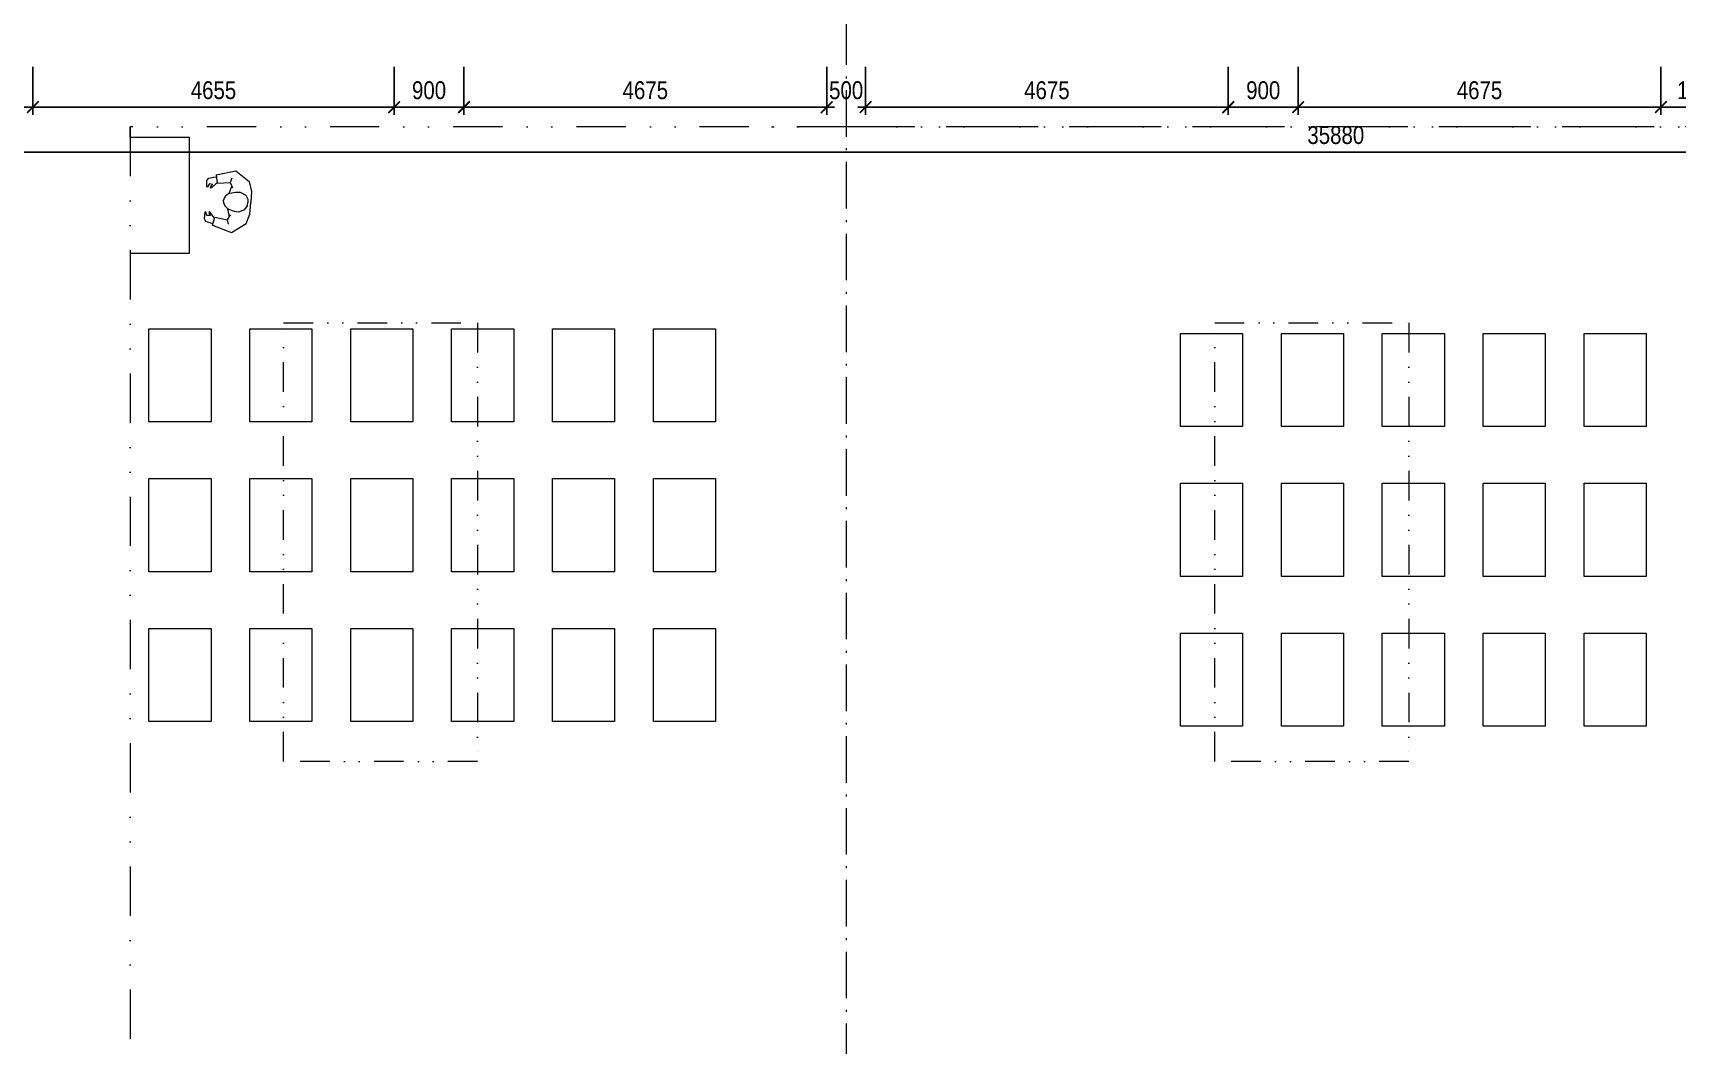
# Model space of a CAD drawing. Header units: millimetres. Extents: x 325046 to 1268204, y 1875583 to 2761998.
# Drawn here: x 911599 to 932788, y 2569414 to 2582455 of the extents above; entities that cross this region are included whole.
import ezdxf

# ---------------------------------------------------------------- set-up
doc = ezdxf.new("R2010")
doc.units = ezdxf.units.MM
doc.header["$LTSCALE"] = 100
doc.header["$PDMODE"] = 65
doc.linetypes.add('ACAD_ISO10W100', pattern=[18.5, 12, -3, 0.5, -3])
doc.linetypes.add('DIVIDE', pattern=[31.75, 12.7, -6.35, 0, -6.35, 0, -6.35])
doc.layers.add('kóty 100', color=5, linetype='Continuous')
for name, color, linetype, lineweight, true_color in [('Lidi', 7, 'Continuous', 13, 0x7d7d7d), ('Světlíky', 7, 'DIVIDE', 15, 0xf81696), ('TECH - Zóny', 7, 'DIVIDE', 15, 0x33843e)]:
    doc.layers.add(name, color=color, linetype=linetype, lineweight=lineweight, true_color=true_color)
doc.layers.add('Objekty - osy', color=5, linetype='ACAD_ISO10W100', lineweight=20)
doc.layers.add('TECH - Palety', color=34, linetype='Continuous', lineweight=9)
doc.styles.add('ARIAL NARROW', font='ARIALN.TTF')
doc.dimstyles.new('100', dxfattribs={"dimscale": 100, "dimtxt": 2.3, "dimasz": 1.5, "dimexe": 1, "dimexo": 4, "dimgap": 1, "dimtad": 1, "dimdec": 0, "dimzin": 0, "dimdsep": 46, "dimtxsty": 'ARIAL NARROW', "dimblk": 'ARCHTICK', "dimcen": 4, "dimdle": 1, "dimclrd": 256, "dimclre": 256, "dimclrt": 7, "dimadec": 0, "dimazin": 0, "dimtfac": 1, "dimtdec": 0, "dimtix": 1, "dimtofl": 0, "dimtmove": 0, "dimatfit": 2, "dimldrblk": 'OBLIQUE', "dimfxl": 1, "dimtolj": 1, "dimtzin": 0, "dimlwd": -1, "dimlwe": -1, "dimarcsym": 1})

# ---------------------------------------------------------------- blocks, each defined once
blk = doc.blocks.new('EU_paleta')
at = {"color": 0}
for p, q in [((0, 0), (0, 47.24)), ((0, 47.24), (31.5, 47.24)), ((31.5, 47.24), (31.5, 0)), ((31.5, 0), (0, 0))]:
    blk.add_line(p, q, dxfattribs=at)
blk = doc.blocks.new('manpower_1')
at = {"layer": 'Lidi', "color": 7, "true_color": 0xffffff}
for p, q in [((-9.96, 10.67), (-11.48, 5.79)), ((-2.85, 15.65), (-9.96, 10.67)), ((7.11, 12.8), (-2.85, 15.65)), ((-0.31, 9.55), (-1.73, 6.91)), ((-1.02, 11.69), (-0.31, 9.55)), ((6.2, 8.64), (-0.36, 9.45)), ((7.11, 12.8), (6.2, 8.64)), ((6.29, 9.06), (9.04, 5.89)), ((8.23, 11.58), (6.91, 11.79)), ((10.67, 10.97), (8.23, 11.58)), ((11.58, 9.65), (10.67, 10.97)), ((11.38, 6.4), (11.58, 9.65)), ((-11.48, 5.79), (-11.58, 0.1)), ((-11.48, -5.79), (-11.58, 0.1)), ((-9.95, 1.73), (-10.05, 0)), ((-9.95, -1.73), (-10.05, 0)), ((-8.73, 3.66), (-9.95, 1.73)), ((-5.78, 4.98), (-8.73, 3.66)), ((-3.44, 4.88), (-5.78, 4.98)), ((-0.5, 4.17), (-3.44, 4.88)), ((-1.23, 7.85), (-0.13, 3.94)), ((-0.39, 4.1), (-0.5, 4.17)), ((-0.28, 4.03), (-0.39, 4.1)), ((-0.17, 3.97), (-0.28, 4.03)), ((-0.06, 3.9), (-0.17, 3.97)), ((0.05, 3.83), (-0.06, 3.9)), ((0.16, 3.77), (0.05, 3.83)), ((0.26, 3.7), (0.16, 3.77)), ((0.37, 3.63), (0.26, 3.7)), ((0.47, 3.55), (0.37, 3.63)), ((0.57, 3.48), (0.47, 3.55)), ((0.67, 3.4), (0.57, 3.48)), ((0.76, 3.33), (0.67, 3.4)), ((0.85, 3.25), (0.76, 3.33)), ((0.94, 3.16), (0.85, 3.25)), ((1.03, 3.08), (0.94, 3.16)), ((1.11, 2.99), (1.03, 3.08)), ((1.19, 2.9), (1.11, 2.99)), ((1.27, 2.8), (1.19, 2.9)), ((1.34, 2.71), (1.27, 2.8)), ((1.4, 2.61), (1.34, 2.71)), ((1.47, 2.5), (1.4, 2.61)), ((1.53, 2.4), (1.47, 2.5)), ((1.59, 2.29), (1.53, 2.4)), ((1.65, 2.18), (1.59, 2.29)), ((1.7, 2.06), (1.65, 2.18)), ((1.75, 1.95), (1.7, 2.06)), ((1.8, 1.83), (1.75, 1.95)), ((1.85, 1.72), (1.8, 1.83)), ((1.9, 1.6), (1.85, 1.72)), ((1.95, 1.48), (1.9, 1.6)), ((2, 1.36), (1.95, 1.48)), ((2.05, 1.24), (2, 1.36)), ((2.09, 1.12), (2.05, 1.24)), ((2.13, 1), (2.09, 1.12)), ((2.17, 0.88), (2.13, 1)), ((2.21, 0.75), (2.17, 0.88)), ((2.25, 0.63), (2.21, 0.75)), ((2.27, 0.51), (2.25, 0.63)), ((2.3, 0.39), (2.27, 0.51)), ((2.32, 0.27), (2.3, 0.39)), ((2.33, 0.15), (2.32, 0.27)), ((2.34, 0.03), (2.33, 0.15)), ((2.34, -0.09), (2.34, 0.03)), ((8.53, 7.92), (10.06, 8.03)), ((9.45, 6.5), (8.53, 7.92)), ((9.04, 5.89), (9.45, 6.5)), ((10.06, 8.03), (10.67, 7.21)), ((10.67, 7.21), (10.77, 6.3)), ((10.77, 6.3), (11.38, 6.4)), ((-9.96, -10.67), (-11.48, -5.79)), ((-8.73, -3.66), (-9.95, -1.73)), ((-5.78, -4.98), (-8.73, -3.66)), ((-3.44, -4.88), (-5.78, -4.98)), ((-0.38, -4.06), (-3.44, -4.88)), ((-0.31, -9.55), (-1.73, -6.91)), ((-1.23, -7.85), (-0.09, -3.81)), ((-0.38, -4.06), (-0.29, -3.98)), ((-0.29, -3.98), (-0.19, -3.9)), ((-0.19, -3.9), (-0.1, -3.82)), ((-0.1, -3.82), (-0.01, -3.74)), ((-0.01, -3.74), (0.09, -3.66)), ((0.09, -3.66), (0.19, -3.58)), ((0.19, -3.58), (0.28, -3.5)), ((0.28, -3.5), (0.38, -3.43)), ((0.38, -3.43), (0.48, -3.35)), ((0.48, -3.35), (0.58, -3.27)), ((0.58, -3.27), (0.68, -3.19)), ((0.68, -3.19), (0.78, -3.12)), ((0.78, -3.12), (0.87, -3.03)), ((0.87, -3.03), (0.96, -2.95)), ((0.96, -2.95), (1.05, -2.87)), ((1.05, -2.87), (1.14, -2.78)), ((1.14, -2.78), (1.22, -2.69)), ((1.22, -2.69), (1.29, -2.59)), ((1.29, -2.59), (1.36, -2.49)), ((1.36, -2.49), (1.43, -2.39)), ((1.43, -2.39), (1.49, -2.28)), ((1.49, -2.28), (1.55, -2.17)), ((1.55, -2.17), (1.61, -2.06)), ((1.61, -2.06), (1.66, -1.95)), ((1.66, -1.95), (1.72, -1.84)), ((1.72, -1.84), (1.77, -1.72)), ((1.77, -1.72), (1.83, -1.61)), ((1.83, -1.61), (1.89, -1.49)), ((1.89, -1.49), (1.94, -1.38)), ((1.94, -1.38), (2, -1.27)), ((2, -1.27), (2.05, -1.15)), ((2.05, -1.15), (2.1, -1.03)), ((2.1, -1.03), (2.15, -0.92)), ((2.15, -0.92), (2.2, -0.8)), ((2.2, -0.8), (2.24, -0.69)), ((2.24, -0.69), (2.27, -0.57)), ((2.27, -0.57), (2.3, -0.45)), ((2.3, -0.45), (2.32, -0.33)), ((2.32, -0.33), (2.33, -0.21)), ((2.33, -0.21), (2.34, -0.09)), ((6.29, -9.06), (9.04, -5.89)), ((9.45, -6.5), (8.53, -7.92)), ((8.53, -7.92), (10.06, -8.03)), ((9.04, -5.89), (9.45, -6.5)), ((10.06, -8.03), (10.67, -7.21)), ((10.67, -7.21), (10.77, -6.3)), ((10.77, -6.3), (11.38, -6.4)), ((11.38, -6.4), (11.58, -9.65)), ((-2.85, -15.65), (-9.96, -10.67)), ((7.11, -12.8), (-2.85, -15.65)), ((-1.02, -11.69), (-0.31, -9.55)), ((6.2, -8.64), (-0.36, -9.45)), ((7.11, -12.8), (6.2, -8.64)), ((8.23, -11.58), (6.91, -11.79)), ((10.67, -10.97), (8.23, -11.58)), ((11.58, -9.65), (10.67, -10.97))]:
    blk.add_line(p, q, dxfattribs=at)
blk = doc.blocks.new('_ARCHTICK')
at = {"color": 0, "linetype": 'ByBlock', "const_width": 0.15}
blk.add_lwpolyline([(-0.5, -0.5), (0.5, 0.5)], dxfattribs=at)
blk = doc.blocks.new('*D1193')
at = {"layer": 'Defpoints', "color": 0, "linetype": 'ByBlock', "ltscale": 100, "transparency": 16777216}
for p in [(910449, 2582417), (946329, 2582417), (910449, 2580919)]:
    blk.add_point(p, dxfattribs=at)
at = {"layer": 'kóty 100', "linetype": 'ByBlock', "ltscale": 100, "transparency": 16777216}
for p, q in [((910449, 2582017), (910449, 2580819)), ((946329, 2582017), (946329, 2580819)), ((946429, 2580919), (910349, 2580919))]:
    blk.add_line(p, q, dxfattribs=at)
at = {"layer": 'kóty 100', "linetype": 'ByBlock', "ltscale": 100, "transparency": 16777216, "xscale": 150, "yscale": 150, "zscale": 150, "rotation": 180}
blk.add_blockref('_ARCHTICK', (910449, 2580919), dxfattribs=at)
at = {"layer": 'kóty 100', "linetype": 'ByBlock', "ltscale": 100, "transparency": 16777216, "xscale": 150, "yscale": 150, "zscale": 150}
blk.add_blockref('_ARCHTICK', (946329, 2580919), dxfattribs=at)
at = {"layer": 'kóty 100', "color": 7, "linetype": 'ByBlock', "ltscale": 100, "transparency": 16777216, "insert": (928389, 2581137), "char_height": 230, "attachment_point": 5, "style": 'ARIAL NARROW'}
blk.add_mtext('\\A1;35880', dxfattribs=at)
blk = doc.blocks.new('_Oblique')
at = {"color": 0, "lineweight": -2}
blk.add_line((-0.5, -0.5), (0.5, 0.5), dxfattribs=at)
blk = doc.blocks.new('*D1195')
at = {"layer": 'Defpoints', "color": 0, "linetype": 'ByBlock', "ltscale": 100, "transparency": 16777216}
for p in [(910599, 2582417), (911599, 2582417), (911599, 2581498)]:
    blk.add_point(p, dxfattribs=at)
at = {"layer": 'kóty 100', "linetype": 'ByBlock', "ltscale": 100, "transparency": 16777216}
for p, q in [((910599, 2582017), (910599, 2581398)), ((911599, 2582017), (911599, 2581398)), ((910499, 2581498), (911699, 2581498))]:
    blk.add_line(p, q, dxfattribs=at)
at = {"layer": 'kóty 100', "linetype": 'ByBlock', "ltscale": 100, "transparency": 16777216, "xscale": 150, "yscale": 150, "zscale": 150, "rotation": 180}
blk.add_blockref('_ARCHTICK', (910599, 2581498), dxfattribs=at)
at = {"layer": 'kóty 100', "linetype": 'ByBlock', "ltscale": 100, "transparency": 16777216, "xscale": 150, "yscale": 150, "zscale": 150}
blk.add_blockref('_ARCHTICK', (911599, 2581498), dxfattribs=at)
at = {"layer": 'kóty 100', "color": 7, "linetype": 'ByBlock', "ltscale": 100, "transparency": 16777216, "insert": (911099, 2581715), "char_height": 230, "attachment_point": 5, "style": 'ARIAL NARROW'}
blk.add_mtext('\\A1;1000', dxfattribs=at)
blk = doc.blocks.new('*D1196')
at = {"layer": 'Defpoints', "color": 0, "linetype": 'ByBlock', "ltscale": 100, "transparency": 16777216}
for p in [(911599, 2582417), (916254, 2582417), (916254, 2581498)]:
    blk.add_point(p, dxfattribs=at)
at = {"layer": 'kóty 100', "linetype": 'ByBlock', "ltscale": 100, "transparency": 16777216}
for p, q in [((911599, 2582017), (911599, 2581398)), ((916254, 2582017), (916254, 2581398)), ((911499, 2581498), (916354, 2581498))]:
    blk.add_line(p, q, dxfattribs=at)
at = {"layer": 'kóty 100', "linetype": 'ByBlock', "ltscale": 100, "transparency": 16777216, "xscale": 150, "yscale": 150, "zscale": 150, "rotation": 180}
blk.add_blockref('_ARCHTICK', (911599, 2581498), dxfattribs=at)
at = {"layer": 'kóty 100', "linetype": 'ByBlock', "ltscale": 100, "transparency": 16777216, "xscale": 150, "yscale": 150, "zscale": 150}
blk.add_blockref('_ARCHTICK', (916254, 2581498), dxfattribs=at)
at = {"layer": 'kóty 100', "color": 7, "linetype": 'ByBlock', "ltscale": 100, "transparency": 16777216, "insert": (913926, 2581715), "char_height": 230, "attachment_point": 5, "style": 'ARIAL NARROW'}
blk.add_mtext('\\A1;4655', dxfattribs=at)
blk = doc.blocks.new('*D1197')
at = {"layer": 'Defpoints', "color": 0, "linetype": 'ByBlock', "ltscale": 100, "transparency": 16777216}
for p in [(916254, 2582417), (917154, 2582417), (917154, 2581498)]:
    blk.add_point(p, dxfattribs=at)
at = {"layer": 'kóty 100', "linetype": 'ByBlock', "ltscale": 100, "transparency": 16777216}
for p, q in [((916254, 2582017), (916254, 2581398)), ((917154, 2582017), (917154, 2581398)), ((916154, 2581498), (917254, 2581498))]:
    blk.add_line(p, q, dxfattribs=at)
at = {"layer": 'kóty 100', "linetype": 'ByBlock', "ltscale": 100, "transparency": 16777216, "xscale": 150, "yscale": 150, "zscale": 150, "rotation": 180}
blk.add_blockref('_ARCHTICK', (916254, 2581498), dxfattribs=at)
at = {"layer": 'kóty 100', "linetype": 'ByBlock', "ltscale": 100, "transparency": 16777216, "xscale": 150, "yscale": 150, "zscale": 150}
blk.add_blockref('_ARCHTICK', (917154, 2581498), dxfattribs=at)
at = {"layer": 'kóty 100', "color": 7, "linetype": 'ByBlock', "ltscale": 100, "transparency": 16777216, "insert": (916704, 2581715), "char_height": 230, "attachment_point": 5, "style": 'ARIAL NARROW'}
blk.add_mtext('\\A1;900', dxfattribs=at)
blk = doc.blocks.new('*D1198')
at = {"layer": 'Defpoints', "color": 0, "linetype": 'ByBlock', "ltscale": 100, "transparency": 16777216}
for p in [(917154, 2582417), (921829, 2582417), (921829, 2581498)]:
    blk.add_point(p, dxfattribs=at)
at = {"layer": 'kóty 100', "linetype": 'ByBlock', "ltscale": 100, "transparency": 16777216}
for p, q in [((917154, 2582017), (917154, 2581398)), ((921829, 2582017), (921829, 2581398)), ((917054, 2581498), (921929, 2581498))]:
    blk.add_line(p, q, dxfattribs=at)
at = {"layer": 'kóty 100', "linetype": 'ByBlock', "ltscale": 100, "transparency": 16777216, "xscale": 150, "yscale": 150, "zscale": 150, "rotation": 180}
blk.add_blockref('_ARCHTICK', (917154, 2581498), dxfattribs=at)
at = {"layer": 'kóty 100', "linetype": 'ByBlock', "ltscale": 100, "transparency": 16777216, "xscale": 150, "yscale": 150, "zscale": 150}
blk.add_blockref('_ARCHTICK', (921829, 2581498), dxfattribs=at)
at = {"layer": 'kóty 100', "color": 7, "linetype": 'ByBlock', "ltscale": 100, "transparency": 16777216, "insert": (919491, 2581715), "char_height": 230, "attachment_point": 5, "style": 'ARIAL NARROW'}
blk.add_mtext('\\A1;4675', dxfattribs=at)
blk = doc.blocks.new('*D1199')
at = {"layer": 'Defpoints', "color": 0, "linetype": 'ByBlock', "ltscale": 100, "transparency": 16777216}
for p in [(921829, 2582417), (922329, 2582417), (922329, 2581498)]:
    blk.add_point(p, dxfattribs=at)
at = {"layer": 'kóty 100', "linetype": 'ByBlock', "ltscale": 100, "transparency": 16777216}
for p, q in [((921829, 2582017), (921829, 2581398)), ((922329, 2582017), (922329, 2581398)), ((921829, 2581498), (921679, 2581498)), ((922329, 2581498), (922479, 2581498))]:
    blk.add_line(p, q, dxfattribs=at)
at = {"layer": 'kóty 100', "linetype": 'ByBlock', "ltscale": 100, "transparency": 16777216, "xscale": 150, "yscale": 150, "zscale": 150}
blk.add_blockref('_ARCHTICK', (921829, 2581498), dxfattribs=at)
at = {"layer": 'kóty 100', "linetype": 'ByBlock', "ltscale": 100, "transparency": 16777216, "xscale": 150, "yscale": 150, "zscale": 150, "rotation": 180}
blk.add_blockref('_ARCHTICK', (922329, 2581498), dxfattribs=at)
at = {"layer": 'kóty 100', "color": 7, "linetype": 'ByBlock', "ltscale": 100, "transparency": 16777216, "insert": (922079, 2581715), "char_height": 230, "attachment_point": 5, "style": 'ARIAL NARROW'}
blk.add_mtext('\\A1;500', dxfattribs=at)
blk = doc.blocks.new('*D1200')
at = {"layer": 'Defpoints', "color": 0, "linetype": 'ByBlock', "ltscale": 100, "transparency": 16777216}
for p in [(922329, 2582417), (927004, 2582417), (927004, 2581498)]:
    blk.add_point(p, dxfattribs=at)
at = {"layer": 'kóty 100', "linetype": 'ByBlock', "ltscale": 100, "transparency": 16777216}
for p, q in [((922329, 2582017), (922329, 2581398)), ((927004, 2582017), (927004, 2581398)), ((922229, 2581498), (927104, 2581498))]:
    blk.add_line(p, q, dxfattribs=at)
at = {"layer": 'kóty 100', "linetype": 'ByBlock', "ltscale": 100, "transparency": 16777216, "xscale": 150, "yscale": 150, "zscale": 150, "rotation": 180}
blk.add_blockref('_ARCHTICK', (922329, 2581498), dxfattribs=at)
at = {"layer": 'kóty 100', "linetype": 'ByBlock', "ltscale": 100, "transparency": 16777216, "xscale": 150, "yscale": 150, "zscale": 150}
blk.add_blockref('_ARCHTICK', (927004, 2581498), dxfattribs=at)
at = {"layer": 'kóty 100', "color": 7, "linetype": 'ByBlock', "ltscale": 100, "transparency": 16777216, "insert": (924666, 2581715), "char_height": 230, "attachment_point": 5, "style": 'ARIAL NARROW'}
blk.add_mtext('\\A1;4675', dxfattribs=at)
blk = doc.blocks.new('*D1201')
at = {"layer": 'Defpoints', "color": 0, "linetype": 'ByBlock', "ltscale": 100, "transparency": 16777216}
for p in [(927004, 2582417), (927904, 2582417), (927904, 2581498)]:
    blk.add_point(p, dxfattribs=at)
at = {"layer": 'kóty 100', "linetype": 'ByBlock', "ltscale": 100, "transparency": 16777216}
for p, q in [((927004, 2582017), (927004, 2581398)), ((927904, 2582017), (927904, 2581398)), ((926904, 2581498), (928004, 2581498))]:
    blk.add_line(p, q, dxfattribs=at)
at = {"layer": 'kóty 100', "linetype": 'ByBlock', "ltscale": 100, "transparency": 16777216, "xscale": 150, "yscale": 150, "zscale": 150, "rotation": 180}
blk.add_blockref('_ARCHTICK', (927004, 2581498), dxfattribs=at)
at = {"layer": 'kóty 100', "linetype": 'ByBlock', "ltscale": 100, "transparency": 16777216, "xscale": 150, "yscale": 150, "zscale": 150}
blk.add_blockref('_ARCHTICK', (927904, 2581498), dxfattribs=at)
at = {"layer": 'kóty 100', "color": 7, "linetype": 'ByBlock', "ltscale": 100, "transparency": 16777216, "insert": (927454, 2581715), "char_height": 230, "attachment_point": 5, "style": 'ARIAL NARROW'}
blk.add_mtext('\\A1;900', dxfattribs=at)
blk = doc.blocks.new('*D1202')
at = {"layer": 'Defpoints', "color": 0, "linetype": 'ByBlock', "ltscale": 100, "transparency": 16777216}
for p in [(927904, 2582417), (932579, 2582417), (932579, 2581498)]:
    blk.add_point(p, dxfattribs=at)
at = {"layer": 'kóty 100', "linetype": 'ByBlock', "ltscale": 100, "transparency": 16777216}
for p, q in [((927904, 2582017), (927904, 2581398)), ((932579, 2582017), (932579, 2581398)), ((927804, 2581498), (932679, 2581498))]:
    blk.add_line(p, q, dxfattribs=at)
at = {"layer": 'kóty 100', "linetype": 'ByBlock', "ltscale": 100, "transparency": 16777216, "xscale": 150, "yscale": 150, "zscale": 150, "rotation": 180}
blk.add_blockref('_ARCHTICK', (927904, 2581498), dxfattribs=at)
at = {"layer": 'kóty 100', "linetype": 'ByBlock', "ltscale": 100, "transparency": 16777216, "xscale": 150, "yscale": 150, "zscale": 150}
blk.add_blockref('_ARCHTICK', (932579, 2581498), dxfattribs=at)
at = {"layer": 'kóty 100', "color": 7, "linetype": 'ByBlock', "ltscale": 100, "transparency": 16777216, "insert": (930241, 2581715), "char_height": 230, "attachment_point": 5, "style": 'ARIAL NARROW'}
blk.add_mtext('\\A1;4675', dxfattribs=at)
blk = doc.blocks.new('*D1203')
at = {"layer": 'Defpoints', "color": 0, "linetype": 'ByBlock', "ltscale": 100, "transparency": 16777216}
for p in [(932579, 2582417), (933579, 2582417), (933579, 2581498)]:
    blk.add_point(p, dxfattribs=at)
at = {"layer": 'kóty 100', "linetype": 'ByBlock', "ltscale": 100, "transparency": 16777216}
for p, q in [((932579, 2582017), (932579, 2581398)), ((933579, 2582017), (933579, 2581398)), ((932479, 2581498), (933679, 2581498))]:
    blk.add_line(p, q, dxfattribs=at)
at = {"layer": 'kóty 100', "linetype": 'ByBlock', "ltscale": 100, "transparency": 16777216, "xscale": 150, "yscale": 150, "zscale": 150, "rotation": 180}
blk.add_blockref('_ARCHTICK', (932579, 2581498), dxfattribs=at)
at = {"layer": 'kóty 100', "linetype": 'ByBlock', "ltscale": 100, "transparency": 16777216, "xscale": 150, "yscale": 150, "zscale": 150}
blk.add_blockref('_ARCHTICK', (933579, 2581498), dxfattribs=at)
at = {"layer": 'kóty 100', "color": 7, "linetype": 'ByBlock', "ltscale": 100, "transparency": 16777216, "insert": (933079, 2581715), "char_height": 230, "attachment_point": 5, "style": 'ARIAL NARROW'}
blk.add_mtext('\\A1;1000', dxfattribs=at)

msp = doc.modelspace()

# ---------------------------------------------------------------- linework, layer by layer
at = {"color": 2}
msp.add_line((912853.7, 2581242.7), (912853.7, 2581112.1), dxfattribs=at)
at = {"layer": 'Objekty - osy', "ltscale": 0.5}
msp.add_lwpolyline([(922078.7, 2591892.7), (922078.7, 2469892.7)], dxfattribs=at)
at = {"layer": 'Světlíky', "ltscale": 0.3}
for points in [[(914828.7, 2578717.7), (917328.7, 2578717.7), (917328.7, 2573067.7), (914828.7, 2573067.7)], [(926828.7, 2578717.7), (929328.7, 2578717.7), (929328.7, 2573067.7), (926828.7, 2573067.7)]]:
    msp.add_lwpolyline(points, close=True, dxfattribs=at)
at = {"layer": 'TECH - Palety'}
for p, q in [((912853.7, 2581112.1), (913615.7, 2581112.1)), ((913615.7, 2579618.6), (913615.7, 2581112.1)), ((912853.7, 2579618.6), (913615.7, 2579618.6))]:
    msp.add_line(p, q, dxfattribs=at)
at = {"layer": 'TECH - Zóny', "ltscale": 0.5}
for p, q in [((922078.7, 2581242.7), (920507.8, 2581242.7)), ((934078.7, 2581242.7), (922078.7, 2581242.7))]:
    msp.add_line(p, q, dxfattribs=at)
msp.add_lwpolyline([(939878.7, 2583242.7), (939878.7, 2581242.7), (912853.7, 2581242.7), (912853.7, 2514582.7), (982078.7, 2514582.7)], dxfattribs=at)

# ---------------------------------------------------------------- block references
at = {"layer": 'Lidi', "linetype": 'ByBlock', "ltscale": 100, "extrusion": (0, 0, -1), "xscale": 25.4, "yscale": 25.4, "zscale": -25.4, "rotation": 4.121492998356818}
msp.add_blockref('manpower_1', (-914115.3, 2580287), dxfattribs=at)
at = {"layer": 'TECH - Palety', "xscale": 25.4, "yscale": 25.4, "zscale": 25.4}
for p in [(913094.6, 2577443.8), (913094.6, 2577443.8), (913094.6, 2577443.8), (914394.6, 2577443.8), (914394.6, 2577443.8), (915694.6, 2577443.8), (915694.6, 2577443.8), (916994.6, 2577443.8), (916994.6, 2577443.8), (918294.6, 2577443.8), (918294.6, 2577443.8), (919594.6, 2577443.8), (926387.7, 2577383.2), (926387.7, 2577383.2), (926387.7, 2577383.2), (927687.7, 2577383.2), (927687.7, 2577383.2), (928987.7, 2577383.2), (928987.7, 2577383.2), (930287.7, 2577383.2), (930287.7, 2577383.2), (931587.7, 2577383.2), (931587.7, 2577383.2), (913094.6, 2575513.4), (913094.6, 2575513.4), (913094.6, 2575513.4), (914394.6, 2575513.4), (914394.6, 2575513.4), (915694.6, 2575513.4), (915694.6, 2575513.4), (916994.6, 2575513.4), (916994.6, 2575513.4), (918294.6, 2575513.4), (918294.6, 2575513.4), (919594.6, 2575513.4), (926387.7, 2575452.8), (926387.7, 2575452.8), (926387.7, 2575452.8), (927687.7, 2575452.8), (927687.7, 2575452.8), (928987.7, 2575452.8), (928987.7, 2575452.8), (930287.7, 2575452.8), (930287.7, 2575452.8), (931587.7, 2575452.8), (931587.7, 2575452.8), (913094.6, 2573583), (913094.6, 2573583), (913094.6, 2573583), (914394.6, 2573583), (914394.6, 2573583), (915694.6, 2573583), (915694.6, 2573583), (916994.6, 2573583), (916994.6, 2573583), (918294.6, 2573583), (918294.6, 2573583), (919594.6, 2573583), (926387.7, 2573522.4), (926387.7, 2573522.4), (926387.7, 2573522.4), (927687.7, 2573522.4), (927687.7, 2573522.4), (928987.7, 2573522.4), (928987.7, 2573522.4), (930287.7, 2573522.4), (930287.7, 2573522.4), (931587.7, 2573522.4), (931587.7, 2573522.4)]:
    msp.add_blockref('EU_paleta', p, dxfattribs=at)

# ---------------------------------------------------------------- dimensions: what is measured, and where the dimension line sits
at = {"layer": 'kóty 100', "linetype": 'ByBlock', "ltscale": 100}
dim = msp.add_linear_dim(base=(910448.7, 2580919.4), p1=(946328.7, 2582417), p2=(910448.7, 2582417), dimstyle='100', dxfattribs=at)
dim.commit()
dim.dimension.update_dxf_attribs({"geometry": '*D1193', "text_midpoint": (928388.7, 2581136.8)})
for base, p1, p2, picture, middle in [((911598.7, 2581497.5), (910598.7, 2582417), (911598.7, 2582417), '*D1195', (911098.7, 2581715)), ((916253.7, 2581497.5), (911598.7, 2582417), (916253.7, 2582417), '*D1196', (913926.2, 2581715)), ((917153.7, 2581497.5), (916253.7, 2582417), (917153.7, 2582417), '*D1197', (916703.7, 2581715)), ((921828.7, 2581497.5), (917153.7, 2582417), (921828.7, 2582417), '*D1198', (919491.2, 2581715)), ((922328.7, 2581497.5), (921828.7, 2582417), (922328.7, 2582417), '*D1199', (922078.7, 2581715)), ((927003.7, 2581497.5), (922328.7, 2582417), (927003.7, 2582417), '*D1200', (924666.2, 2581715)), ((927903.7, 2581497.5), (927003.7, 2582417), (927903.7, 2582417), '*D1201', (927453.7, 2581715)), ((932578.7, 2581497.5), (927903.7, 2582417), (932578.7, 2582417), '*D1202', (930241.2, 2581715)), ((933578.7, 2581497.5), (932578.7, 2582417), (933578.7, 2582417), '*D1203', (933078.7, 2581715))]:
    dim = msp.add_linear_dim(base=base, p1=p1, p2=p2, dimstyle='100', override={"dimtmove": 1}, dxfattribs=at)
    dim.commit()
    dim.dimension.update_dxf_attribs({"geometry": picture, "text_midpoint": middle})

doc.saveas('drawing.dxf')
